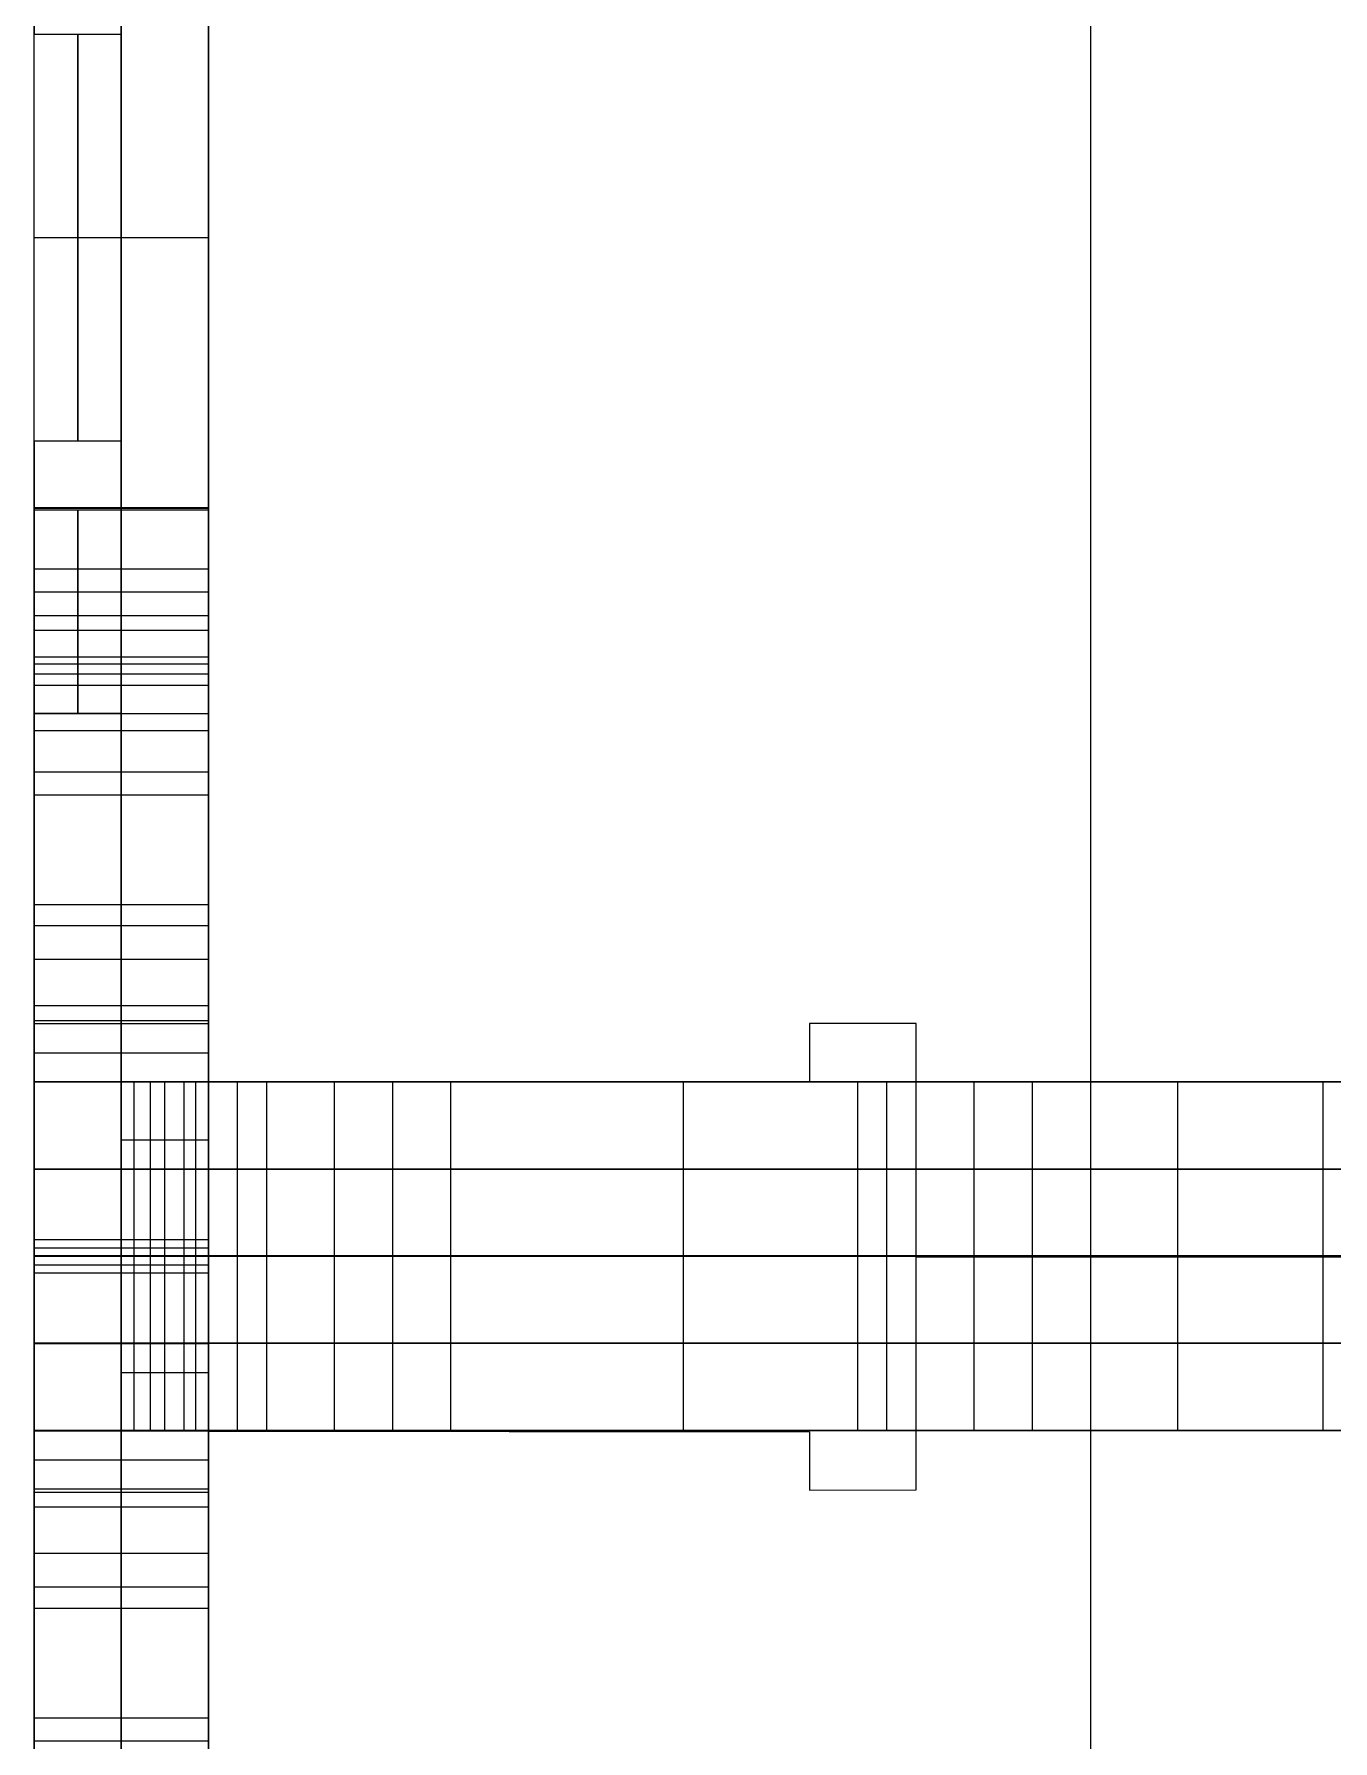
# Model space of a CAD drawing. Extents: x 6886 to 7154, y -44440 to -39703.
# Drawn here: x 6886.5 to 7020.5, y -41221.5 to -41045.4 of the extents above; entities that cross this region are included whole.
import ezdxf

# ---------------------------------------------------------------- set-up
doc = ezdxf.new("R2010")
doc.units = 0
doc.layers.add('ENDS', color=40, linetype='CONTINUOUS')

# ---------------------------------------------------------------- blocks, each defined once
blk = doc.blocks.new('SKYLARK200_END-S-1')
at = {"layer": 'ENDS'}
for p, q in [((-159, 3867.9, 264), (-159, 3267.99, 264)), ((-159, 3867.9, 282), (-159, 3267.99, 282)), ((-250, 3324, 141), (-250, 3812, 141)), ((-268, 3344.98, 141), (-268, 3791.02, 141)), ((-250, 3285.94, 282), (-250, 3421.49, 282)), ((-250, 3285.94, 264), (-250, 3421.49, 264)), ((-250, 3285.94, 273), (-250, 3421.49, 273)), ((-268, 3412.1, 226), (-268, 3394.1, 226)), ((-268, 3394.1, 56), (-268, 3412.1, 56)), ((-259, 3412.1, 226), (-259, 3334.1, 226)), ((-259, 3334.1, 56), (-259, 3412.1, 56)), ((-250, 3412.1, 226), (-250, 3334.1, 226)), ((-250, 3334.1, 56), (-250, 3412.1, 56)), ((-268, 3394.1, 56), (-259, 3394.1, 56)), ((-268, 3394.1, 226), (-259, 3394.1, 226)), ((-259, 3394.1, 56), (-259, 3352.1, 56)), ((-259, 3352.1, 226), (-259, 3394.1, 226)), ((-259, 3391.29, 66.5), (-259, 3354.91, 66.5)), ((-259, 3391.29, 215.5), (-259, 3354.91, 215.5)), ((-268, 3373.1, 77), (-259, 3373.1, 77)), ((-268, 3373.1, 205), (-259, 3373.1, 205)), ((-259, 3373.1, 226), (-250, 3373.1, 226)), ((-259, 3373.1, 56), (-259, 3373.1, 77)), ((-259, 3373.1, 56), (-250, 3373.1, 56)), ((-259, 3373.1, 226), (-259, 3373.1, 205)), ((-250, 3353.72, 282), (-250, 3353.72, 264)), ((-268, 3334.1, 56), (-268, 3352.1, 56)), ((-259, 3352.1, 56), (-268, 3352.1, 56)), ((-259, 3352.1, 226), (-268, 3352.1, 226)), ((-268, 3352.1, 226), (-268, 3334.1, 226)), ((-268, 3345.25, 282), (-250, 3345.25, 282)), ((-268, 3345.25, 282), (-268, 3332.6, 282)), ((-268, 3332.6, 0), (-268, 3345.25, 0)), ((-268, 3345.25, 0), (-250, 3345.25, 0)), ((-268, 3345.19, 281.13), (-250, 3345.19, 281.13)), ((-268, 3345.19, 0.87), (-250, 3345.19, 0.87)), ((-268, 3328.1, 232), (-268, 3345, 280.28)), ((-268, 3345, 280.28), (-250, 3345, 280.28)), ((-268, 3345, 1.72), (-250, 3345, 1.72)), ((-268, 3345, 1.72), (-268, 3328.1, 50)), ((-268, 3345, 141.9), (-259, 3345, 141.9)), ((-259, 3345.25, 282), (-259, 3332.6, 282)), ((-259, 3332.6, 0), (-259, 3345.25, 0)), ((-259, 3328.1, 232), (-259, 3345, 280.28)), ((-259, 3345, 1.72), (-259, 3328.1, 50)), ((-259, 3324, 141.9), (-259, 3345, 141.9)), ((-250, 3345.25, 282), (-250, 3332.6, 282)), ((-250, 3332.6, 0), (-250, 3345.25, 0)), ((-250, 3328.1, 232), (-250, 3345, 280.28)), ((-250, 3345, 1.72), (-250, 3328.1, 50)), ((-268, 3338.92, 282), (-250, 3338.92, 282)), ((-268, 3338.92, 0), (-250, 3338.92, 0)), ((-268, 3336.55, 256.14), (-250, 3336.55, 256.14)), ((-268, 3336.55, 25.86), (-250, 3336.55, 25.86)), ((-268, 3334.1, 226), (-250, 3334.1, 226)), ((-268, 3334.1, 56), (-250, 3334.1, 56)), ((-259, 3334.5, 160.09), (-259, 3334.5, 123.71)), ((-268, 3332.6, 282), (-250, 3332.6, 282)), ((-268, 3332.6, 0), (-250, 3332.6, 0)), ((-268, 3329.86, 227.76), (-250, 3329.86, 227.76)), ((-268, 3329.86, 54.24), (-250, 3329.86, 54.24)), ((-268, 3329.13, 283.1), (-250, 3329.13, 283.1)), ((-268, 3329.13, -1.1), (-250, 3329.13, -1.1)), ((-268, 3328.1, 232), (-250, 3328.1, 232)), ((-268, 3328.1, 50), (-250, 3328.1, 50)), ((-268, 3326.94, 286), (-250, 3326.94, 286)), ((-268, 3326.94, -4), (-250, 3326.94, -4)), ((-268, 3324, 180.9), (-250, 3324, 180.9)), ((-268, 3324, 180.9), (-268, 3324, 162.9)), ((-268, 3324, 102.9), (-250, 3324, 102.9)), ((-268, 3324, 162.9), (-259, 3324, 162.9)), ((-259, 3324, 120.9), (-268, 3324, 120.9)), ((-268, 3324, 120.9), (-268, 3324, 102.9)), ((-259, 3324, 120.9), (-259, 3324, 162.9)), ((-259, 3324, 180.9), (-259, 3324, 102.9)), ((-259, 3324, 141.9), (-250, 3324, 141.9)), ((-250, 3324, 180.9), (-250, 3324, 102.9)), ((-268, 3322.24, 185.14), (-250, 3322.24, 185.14)), ((-268, 3322.24, 98.66), (-250, 3322.24, 98.66)), ((-268, 3269.72, 170), (-268, 3318, 186.9)), ((-268, 3318, 186.9), (-250, 3318, 186.9)), ((-268, 3318, 96.9), (-250, 3318, 96.9)), ((-268, 3318, 96.9), (-268, 3269.72, 113.8)), ((-259, 3269.72, 170), (-259, 3318, 186.9)), ((-259, 3318, 96.9), (-259, 3269.72, 113.8)), ((-250, 3269.72, 170), (-250, 3318, 186.9)), ((-250, 3318, 96.9), (-250, 3269.72, 113.8)), ((-268, 3315.62, 294), (-250, 3315.62, 294)), ((-268, 3315.62, -12), (-250, 3315.62, -12)), ((-268, 3304.31, 286), (-250, 3304.31, 286)), ((-268, 3304.31, -4), (-250, 3304.31, -4)), ((-268, 3302.12, 283.1), (-250, 3302.12, 283.1)), ((-268, 3302.12, -1.1), (-250, 3302.12, -1.1)), ((-268, 3298.65, 282), (-250, 3298.65, 282)), ((-268, 3298.65, 282), (-268, 3286, 282)), ((-268, 3286, 0), (-268, 3298.65, 0)), ((-268, 3298.65, 0), (-250, 3298.65, 0)), ((-259, 3298.65, 282), (-259, 3286, 282)), ((-259, 3286, 0), (-259, 3298.65, 0)), ((-250, 3298.65, 282), (-250, 3286, 282)), ((-250, 3286, 0), (-250, 3298.65, 0)), ((-268, 3293.86, 178.45), (-250, 3293.86, 178.45)), ((-268, 3293.86, 105.35), (-250, 3293.86, 105.35)), ((-268, 3292.33, 282), (-250, 3292.33, 282)), ((-268, 3292.33, 0), (-250, 3292.33, 0)), ((-268, 3286, 270), (-268, 3292, 270)), ((-268, 3292, 270), (-250, 3292, 270)), ((-268, 3292, 270), (-268, 3292, 258)), ((-268, 3292, 258), (-250, 3292, 258)), ((-268, 3292, 258), (-268, 3286, 258)), ((-268, 3292, 233), (-250, 3292, 233)), ((-268, 3292, 233), (-268, 3292, 221)), ((-268, 3292, 221), (-250, 3292, 221)), ((-268, 3292, 221), (-268, 3286, 221)), ((-268, 3286, 62.8), (-268, 3292, 62.8)), ((-268, 3292, 62.8), (-250, 3292, 62.8)), ((-268, 3292, 62.8), (-268, 3292, 50.8)), ((-268, 3292, 50.8), (-250, 3292, 50.8)), ((-268, 3292, 50.8), (-268, 3286, 50.8)), ((-268, 3292, 25.8), (-250, 3292, 25.8)), ((-268, 3292, 25.8), (-268, 3292, 13.8)), ((-268, 3292, 13.8), (-250, 3292, 13.8)), ((-268, 3292, 13.8), (-268, 3286, 13.8)), ((-268, 3286, 25.8), (-268, 3292, 25.8)), ((-268, 3286, 233), (-268, 3292, 233)), ((-268, 3292, 264), (-250, 3292, 264)), ((-268, 3292, 227), (-250, 3292, 227)), ((-268, 3292, 56.8), (-250, 3292, 56.8)), ((-268, 3292, 19.8), (-250, 3292, 19.8)), ((-259, 3286, 270), (-259, 3292, 270)), ((-259, 3292, 270), (-259, 3292, 258)), ((-259, 3292, 233), (-259, 3292, 221)), ((-259, 3292, 221), (-259, 3286, 221)), ((-259, 3286, 62.8), (-259, 3292, 62.8)), ((-259, 3292, 62.8), (-259, 3292, 50.8)), ((-259, 3292, 25.8), (-259, 3292, 13.8)), ((-259, 3292, 13.8), (-259, 3286, 13.8)), ((-259, 3292, 50.8), (-259, 3268, 50.8)), ((-259, 3268, 25.8), (-259, 3292, 25.8)), ((-259, 3292, 258), (-259, 3268, 258)), ((-259, 3286, 233), (-259, 3292, 233)), ((-250, 3286, 270), (-250, 3292, 270)), ((-250, 3292, 270), (-250, 3292, 258)), ((-250, 3292, 258), (-250, 3268, 258)), ((-250, 3268, 233), (-250, 3292, 233)), ((-250, 3292, 233), (-250, 3292, 221)), ((-250, 3292, 221), (-250, 3286, 221)), ((-250, 3286, 62.8), (-250, 3292, 62.8)), ((-250, 3292, 62.8), (-250, 3292, 50.8)), ((-250, 3292, 50.8), (-250, 3268, 50.8)), ((-250, 3268, 25.8), (-250, 3292, 25.8)), ((-250, 3292, 25.8), (-250, 3292, 13.8)), ((-250, 3292, 13.8), (-250, 3286, 13.8)), ((-177, 3292, 282), (-188, 3292.01, 282)), ((-188, 3292.01, 282), (-188, 3292.01, 264)), ((-177, 3292, 264), (-188, 3292.01, 264)), ((-188, 3292.01, 282), (-188, 3286.01, 282)), ((-188, 3292.01, 264), (-188, 3286.01, 264)), ((-177, 3292, 273), (-188, 3292.01, 273)), ((-188, 3292.01, 273), (-188, 3286.01, 273)), ((-182.5, 3292, 282), (-182.5, 3292, 264)), ((-177, 3268, 282), (-177, 3292, 282)), ((-177, 3292, 282), (-177, 3292, 264)), ((-177, 3268, 264), (-177, 3292, 264)), ((-177, 3268, 273), (-177, 3292, 273)), ((-268, 3289, 270), (-250, 3289, 270)), ((-268, 3289, 221), (-250, 3289, 221)), ((-268, 3289, 62.8), (-250, 3289, 62.8)), ((-268, 3289, 13.8), (-250, 3289, 13.8)), ((-188, 3289.01, 282), (-188, 3289.01, 264)), ((-268, 3268, 0), (-268, 3286, 0)), ((-237, 3286, 0), (-268, 3286, 0)), ((-268, 3268, 62.9), (-268, 3286, 62.9)), ((-268, 3286, 0), (-268, 3286, 62.9)), ((-268, 3286, 62.9), (-244, 3286, 62.9)), ((-268, 3268, 219.1), (-268, 3286, 219.1)), ((-244, 3286, 219.1), (-268, 3286, 219.1)), ((-268, 3268, 282), (-268, 3286, 282)), ((-268, 3286, 219.1), (-268, 3286, 282)), ((-268, 3286, 282), (-237, 3286, 282)), ((-268, 3268, 31.45), (-268, 3286, 31.45)), ((-268, 3268, 250.55), (-268, 3286, 250.55)), ((-268, 3286, 282), (-250, 3286, 282)), ((-268, 3286, 282), (-268, 3286, 270)), ((-268, 3286, 270), (-250, 3286, 270)), ((-268, 3286, 221), (-250, 3286, 221)), ((-268, 3286, 221), (-268, 3286, 220)), ((-268, 3286, 220), (-250, 3286, 220)), ((-268, 3286, 220), (-268, 3268, 220)), ((-268, 3268, 63.8), (-268, 3286, 63.8)), ((-268, 3286, 63.8), (-250, 3286, 63.8)), ((-268, 3286, 63.8), (-268, 3286, 62.8)), ((-268, 3286, 62.8), (-250, 3286, 62.8)), ((-268, 3286, 13.8), (-250, 3286, 13.8)), ((-268, 3286, 13.8), (-268, 3286, 0)), ((-268, 3286, 0), (-250, 3286, 0)), ((-259, 3286, 50.8), (-268, 3286, 50.8)), ((-268, 3286, 25.8), (-259, 3286, 25.8)), ((-268, 3286, 25.8), (-268, 3286, 50.8)), ((-268, 3286, 233), (-268, 3286, 258)), ((-268, 3286, 233), (-259, 3286, 233)), ((-259, 3286, 258), (-268, 3286, 258)), ((-268, 3286, 276), (-250, 3286, 276)), ((-268, 3286, 220.5), (-250, 3286, 220.5)), ((-268, 3286, 63.3), (-250, 3286, 63.3)), ((-268, 3286, 6.9), (-250, 3286, 6.9)), ((-268, 3286, 38.3), (-259, 3286, 38.3)), ((-268, 3286, 245.5), (-259, 3286, 245.5)), ((-268, 3286, 233), (-250, 3286, 233)), ((-263.5, 3286, 25.8), (-263.5, 3286, 50.8)), ((-263.5, 3286, 233), (-263.5, 3286, 258)), ((-259, 3268, 257.1), (-259, 3286, 257.1)), ((-259, 3268, 232.1), (-259, 3286, 232.1)), ((-259, 3286, 257.1), (-259, 3286, 232.1)), ((-259, 3268, 49.9), (-259, 3286, 49.9)), ((-259, 3268, 24.9), (-259, 3286, 24.9)), ((-259, 3286, 49.9), (-259, 3286, 24.9)), ((-259, 3268, 244.6), (-259, 3286, 244.6)), ((-259, 3268, 37.4), (-259, 3286, 37.4)), ((-259, 3286, 50.8), (-259, 3286, 25.8)), ((-259, 3268, 50.8), (-259, 3286, 50.8)), ((-259, 3286, 25.8), (-259, 3268, 25.8)), ((-259, 3286, 258), (-259, 3286, 233)), ((-259, 3268, 258), (-259, 3286, 258)), ((-259, 3286, 233), (-259, 3268, 233)), ((-259, 3286, 282), (-259, 3286, 270)), ((-259, 3286, 221), (-259, 3286, 220)), ((-259, 3286, 220), (-259, 3268, 220)), ((-259, 3268, 63.8), (-259, 3286, 63.8)), ((-259, 3286, 63.8), (-259, 3286, 62.8)), ((-259, 3286, 13.8), (-259, 3286, 0)), ((-259, 3286, 38.3), (-259, 3268, 38.3)), ((-259, 3286, 25.8), (-250, 3286, 25.8)), ((-259, 3286, 245.5), (-259, 3268, 245.5)), ((-259, 3286, 258), (-250, 3286, 258)), ((-257.68, 3268, 260.28), (-257.68, 3286, 260.28)), ((-257.68, 3268, 228.92), (-257.68, 3286, 228.92)), ((-257.68, 3268, 53.08), (-257.68, 3286, 53.08)), ((-257.68, 3268, 21.72), (-257.68, 3286, 21.72)), ((-256, 3268, 219.1), (-256, 3286, 219.1)), ((-254.5, 3268, 261.6), (-254.5, 3286, 261.6)), ((-254.5, 3268, 227.6), (-254.5, 3286, 227.6)), ((-254.5, 3268, 54.4), (-254.5, 3286, 54.4)), ((-254.5, 3268, 20.4), (-254.5, 3286, 20.4)), ((-252.5, 3268, 0), (-252.5, 3286, 0)), ((-252.5, 3268, 282), (-252.5, 3286, 282)), ((-251.32, 3268, 260.28), (-251.32, 3286, 260.28)), ((-251.32, 3268, 228.92), (-251.32, 3286, 228.92)), ((-251.32, 3268, 53.08), (-251.32, 3286, 53.08)), ((-251.32, 3268, 21.72), (-251.32, 3286, 21.72)), ((-188, 3286.01, 282), (-250, 3285.94, 282)), ((-188, 3286.01, 264), (-250, 3285.94, 264)), ((-188, 3286.01, 273), (-250, 3285.94, 273)), ((-250, 3268, 74.9), (-250, 3286, 74.9)), ((-244, 3286, 74.9), (-250, 3286, 74.9)), ((-250, 3268, 207.1), (-250, 3286, 207.1)), ((-250, 3286, 74.9), (-250, 3286, 207.1)), ((-250, 3286, 207.1), (-244, 3286, 207.1)), ((-250, 3268, 257.1), (-250, 3286, 257.1)), ((-250, 3268, 232.1), (-250, 3286, 232.1)), ((-250, 3286, 232.1), (-250, 3286, 257.1)), ((-250, 3268, 49.9), (-250, 3286, 49.9)), ((-250, 3286, 24.9), (-250, 3286, 49.9)), ((-250, 3268, 24.9), (-250, 3286, 24.9)), ((-250, 3268, 62.9), (-250, 3286, 62.9)), ((-250, 3268, 141), (-250, 3286, 141)), ((-250, 3268, 244.6), (-250, 3286, 244.6)), ((-250, 3268, 37.4), (-250, 3286, 37.4)), ((-250, 3286, 141), (-50, 3286, 141)), ((-250, 3286, 282), (-250, 3286, 270)), ((-250, 3286, 221), (-250, 3286, 220)), ((-250, 3286, 220), (-250, 3268, 220)), ((-250, 3268, 63.8), (-250, 3286, 63.8)), ((-250, 3286, 63.8), (-250, 3286, 62.8)), ((-250, 3286, 13.8), (-250, 3286, 0)), ((-250, 3285.94, 282), (-250, 3285.94, 264)), ((-247, 3268, 74.9), (-247, 3286, 74.9)), ((-247, 3268, 207.1), (-247, 3286, 207.1)), ((-244, 3268, 62.9), (-244, 3286, 62.9)), ((-244, 3268, 74.9), (-244, 3286, 74.9)), ((-244, 3286, 62.9), (-244, 3286, 74.9)), ((-244, 3268, 207.1), (-244, 3286, 207.1)), ((-244, 3268, 219.1), (-244, 3286, 219.1)), ((-244, 3286, 207.1), (-244, 3286, 219.1)), ((-244, 3268, 68.9), (-244, 3286, 68.9)), ((-244, 3268, 213.1), (-244, 3286, 213.1)), ((-237, 3268, 6), (-237, 3286, 6)), ((-225, 3286, 6), (-237, 3286, 6)), ((-237, 3268, 0), (-237, 3286, 0)), ((-237, 3286, 6), (-237, 3286, 0)), ((-237, 3268, 282), (-237, 3286, 282)), ((-237, 3268, 276), (-237, 3286, 276)), ((-237, 3286, 282), (-237, 3286, 276)), ((-237, 3286, 276), (-225, 3286, 276)), ((-237, 3268, 3), (-237, 3286, 3)), ((-237, 3268, 279), (-237, 3286, 279)), ((-231, 3268, 6), (-231, 3286, 6)), ((-231, 3268, 276), (-231, 3286, 276)), ((-225, 3268, -18), (-225, 3286, -18)), ((-177, 3286, -18), (-225, 3286, -18)), ((-225, 3268, 6), (-225, 3286, 6)), ((-225, 3286, -18), (-225, 3286, 6)), ((-225, 3268, 276), (-225, 3286, 276)), ((-225, 3268, 300), (-225, 3286, 300)), ((-225, 3286, 276), (-225, 3286, 300)), ((-225, 3286, 300), (-177, 3286, 300)), ((-225, 3268, 0), (-225, 3286, 0)), ((-225, 3268, 282), (-225, 3286, 282)), ((-219, 3285.97, 282), (-219, 3285.97, 264)), ((-201, 3268, -18), (-201, 3286, -18)), ((-201, 3268, 300), (-201, 3286, 300)), ((-188, 3286.01, 282), (-188, 3286.01, 264)), ((-183, 3268, 140), (-183, 3286, 140)), ((-117, 3286, 140), (-183, 3286, 140)), ((-183, 3268, 128), (-183, 3286, 128)), ((-183, 3286, 140), (-183, 3286, 128)), ((-183, 3286, 128), (-177, 3286, 128)), ((-183, 3268, 134), (-183, 3286, 134)), ((-180, 3268, 128), (-180, 3286, 128)), ((-177, 3268, 128), (-177, 3286, 128)), ((-177, 3268, -18), (-177, 3286, -18)), ((-177, 3286, 128), (-177, 3286, -18)), ((-177, 3268, 300), (-177, 3286, 300)), ((-177, 3268, 258), (-177, 3286, 258)), ((-177, 3286, 300), (-177, 3286, 258)), ((-177, 3286, 258), (-165, 3286, 258)), ((-177, 3268, 140), (-177, 3286, 140)), ((-177, 3268, 55), (-177, 3286, 55)), ((-177, 3268, 264), (-177, 3286, 264)), ((-171, 3268, 258), (-171, 3286, 258)), ((-165, 3268, 258), (-165, 3286, 258)), ((-165, 3268, 264), (-165, 3286, 264)), ((-165, 3286, 258), (-165, 3286, 264)), ((-165, 3286, 264), (-135, 3286, 264)), ((-165, 3268, 261), (-165, 3286, 261)), ((-150, 3268, 264), (-150, 3286, 264)), ((-135, 3268, 264), (-135, 3286, 264)), ((-135, 3268, 258), (-135, 3286, 258)), ((-135, 3286, 264), (-135, 3286, 258)), ((-135, 3286, 258), (-123, 3286, 258)), ((-135, 3268, 261), (-135, 3286, 261)), ((-259, 3280, 50.8), (-250, 3280, 50.8)), ((-177, 3280, 282), (-177, 3280, 264)), ((-237, 3277, 0), (-268, 3277, 0)), ((-268, 3277, 0), (-268, 3277, 62.9)), ((-268, 3277, 62.9), (-244, 3277, 62.9)), ((-244, 3277, 219.1), (-268, 3277, 219.1)), ((-268, 3277, 219.1), (-268, 3277, 282)), ((-268, 3277, 282), (-237, 3277, 282)), ((-268, 3277, 220), (-250, 3277, 220)), ((-268, 3277, 63.8), (-250, 3277, 63.8)), ((-259, 3277, 257.1), (-259, 3277, 232.1)), ((-259, 3277, 49.9), (-259, 3277, 24.9)), ((-259, 3277, 25.8), (-259, 3277, 50.8)), ((-259, 3277, 233), (-259, 3277, 258)), ((-244, 3277, 74.9), (-250, 3277, 74.9)), ((-250, 3277, 74.9), (-250, 3277, 207.1)), ((-250, 3277, 207.1), (-244, 3277, 207.1)), ((-250, 3277, 232.1), (-250, 3277, 257.1)), ((-250, 3277, 24.9), (-250, 3277, 49.9)), ((-244, 3277, 62.9), (-244, 3277, 74.9)), ((-244, 3277, 207.1), (-244, 3277, 219.1)), ((-225, 3277, 6), (-237, 3277, 6)), ((-237, 3277, 6), (-237, 3277, 0)), ((-237, 3277, 282), (-237, 3277, 276)), ((-237, 3277, 276), (-225, 3277, 276)), ((-177, 3277, -18), (-225, 3277, -18)), ((-225, 3277, -18), (-225, 3277, 6)), ((-225, 3277, 276), (-225, 3277, 300)), ((-225, 3277, 300), (-177, 3277, 300)), ((-117, 3277, 140), (-183, 3277, 140)), ((-183, 3277, 140), (-183, 3277, 128)), ((-183, 3277, 128), (-177, 3277, 128)), ((-177, 3277, 128), (-177, 3277, -18)), ((-177, 3277, 300), (-177, 3277, 258)), ((-177, 3277, 258), (-165, 3277, 258)), ((-165, 3277, 258), (-165, 3277, 264)), ((-165, 3277, 264), (-135, 3277, 264)), ((-135, 3277, 264), (-135, 3277, 258)), ((-135, 3277, 258), (-123, 3277, 258)), ((-268, 3269.72, 170), (-250, 3269.72, 170)), ((-268, 3269.72, 113.8), (-250, 3269.72, 113.8)), ((-268, 3268.87, 169.81), (-250, 3268.87, 169.81)), ((-268, 3268.87, 113.99), (-250, 3268.87, 113.99)), ((-268, 3250.03, 0), (-268, 3268.03, 0)), ((-237, 3268.03, 0), (-268, 3268.03, 0)), ((-268, 3250.03, 62.9), (-268, 3268.03, 62.9)), ((-268, 3268.03, 0), (-268, 3268.03, 62.9)), ((-268, 3268.03, 62.9), (-244, 3268.03, 62.9)), ((-268, 3250.03, 219.1), (-268, 3268.03, 219.1)), ((-244, 3268.03, 219.1), (-268, 3268.03, 219.1)), ((-268, 3250.03, 282), (-268, 3268.03, 282)), ((-268, 3268.03, 219.1), (-268, 3268.03, 282)), ((-268, 3268.03, 282), (-237, 3268.03, 282)), ((-268, 3250.03, 31.45), (-268, 3268.03, 31.45)), ((-268, 3250.03, 250.55), (-268, 3268.03, 250.55)), ((-268, 3250, 220), (-268, 3268, 220)), ((-268, 3268, 220), (-250, 3268, 220)), ((-268, 3268, 220), (-268, 3268, 169.75)), ((-268, 3268, 169.75), (-250, 3268, 169.75)), ((-268, 3268, 114.05), (-250, 3268, 114.05)), ((-268, 3268, 114.05), (-268, 3268, 63.8)), ((-268, 3268, 63.8), (-250, 3268, 63.8)), ((-268, 3268, 63.8), (-268, 3250, 63.8)), ((-268, 3268, 170), (-250, 3268, 170)), ((-268, 3268, 113.8), (-250, 3268, 113.8)), ((-237, 3268, 0), (-268, 3268, 0)), ((-268, 3268, 0), (-268, 3268, 62.9)), ((-268, 3268, 62.9), (-244, 3268, 62.9)), ((-244, 3268, 219.1), (-268, 3268, 219.1)), ((-268, 3268, 219.1), (-268, 3268, 282)), ((-268, 3268, 282), (-237, 3268, 282)), ((-268, 3268, 220), (-250, 3268, 220)), ((-268, 3268, 220), (-268, 3268, 169.75)), ((-268, 3268, 169.75), (-250, 3268, 169.75)), ((-268, 3268, 114.05), (-250, 3268, 114.05)), ((-268, 3268, 114.05), (-268, 3268, 63.8)), ((-268, 3268, 63.8), (-250, 3268, 63.8)), ((-268, 3268, 170), (-250, 3268, 170)), ((-268, 3268, 113.8), (-250, 3268, 113.8)), ((-268, 3267.13, 169.81), (-250, 3267.13, 169.81)), ((-268, 3267.13, 113.99), (-250, 3267.13, 113.99)), ((-259, 3250.03, 257.1), (-259, 3268.03, 257.1)), ((-259, 3250.03, 232.1), (-259, 3268.03, 232.1)), ((-259, 3268.03, 257.1), (-259, 3268.03, 232.1)), ((-259, 3250.03, 49.9), (-259, 3268.03, 49.9)), ((-259, 3250.03, 24.9), (-259, 3268.03, 24.9)), ((-259, 3268.03, 49.9), (-259, 3268.03, 24.9)), ((-259, 3250.03, 244.6), (-259, 3268.03, 244.6)), ((-259, 3250.03, 37.4), (-259, 3268.03, 37.4)), ((-259, 3268, 25.8), (-259, 3268, 50.8)), ((-259, 3268, 50.8), (-259, 3250, 50.8)), ((-259, 3250, 25.8), (-259, 3268, 25.8)), ((-259, 3268, 50.8), (-250, 3268, 50.8)), ((-259, 3268, 25.8), (-250, 3268, 25.8)), ((-259, 3268, 258), (-259, 3250, 258)), ((-259, 3268, 233), (-259, 3268, 258)), ((-259, 3250, 233), (-259, 3268, 233)), ((-259, 3268, 258), (-250, 3268, 258)), ((-259, 3268, 233), (-250, 3268, 233)), ((-259, 3250, 220), (-259, 3268, 220)), ((-259, 3268, 220), (-259, 3268, 169.75)), ((-259, 3268, 114.05), (-259, 3268, 63.8)), ((-259, 3268, 63.8), (-259, 3250, 63.8)), ((-259, 3250, 38.3), (-259, 3268, 38.3)), ((-259, 3244, 50.8), (-259, 3268, 50.8)), ((-259, 3268, 50.8), (-259, 3268, 25.8)), ((-259, 3268, 38.3), (-250, 3268, 38.3)), ((-259, 3268, 25.8), (-259, 3244, 25.8)), ((-259, 3250, 245.5), (-259, 3268, 245.5)), ((-259, 3244, 258), (-259, 3268, 258)), ((-259, 3268, 245.5), (-250, 3268, 245.5)), ((-259, 3268, 257.1), (-259, 3268, 232.1)), ((-259, 3268, 49.9), (-259, 3268, 24.9)), ((-259, 3268, 25.8), (-259, 3268, 50.8)), ((-259, 3268, 50.8), (-250, 3268, 50.8)), ((-259, 3268, 25.8), (-250, 3268, 25.8)), ((-259, 3268, 233), (-259, 3268, 258)), ((-259, 3268, 258), (-250, 3268, 258)), ((-259, 3268, 233), (-250, 3268, 233)), ((-259, 3268, 220), (-259, 3268, 169.75)), ((-259, 3268, 114.05), (-259, 3268, 63.8)), ((-259, 3268, 50.8), (-259, 3268, 25.8)), ((-259, 3268, 38.3), (-250, 3268, 38.3)), ((-259, 3268, 245.5), (-250, 3268, 245.5)), ((-257.68, 3250.03, 260.28), (-257.68, 3268.03, 260.28)), ((-257.68, 3250.03, 228.92), (-257.68, 3268.03, 228.92)), ((-257.68, 3250.03, 53.08), (-257.68, 3268.03, 53.08)), ((-257.68, 3250.03, 21.72), (-257.68, 3268.03, 21.72)), ((-256, 3250.03, 219.1), (-256, 3268.03, 219.1)), ((-254.5, 3250.03, 261.6), (-254.5, 3268.03, 261.6)), ((-254.5, 3250.03, 227.6), (-254.5, 3268.03, 227.6)), ((-254.5, 3250.03, 54.4), (-254.5, 3268.03, 54.4)), ((-254.5, 3250.03, 20.4), (-254.5, 3268.03, 20.4)), ((-254.5, 3268, 258), (-254.5, 3268, 233)), ((-254.5, 3268, 258), (-254.5, 3268, 233)), ((-252.5, 3250.03, 0), (-252.5, 3268.03, 0)), ((-252.5, 3250.03, 282), (-252.5, 3268.03, 282)), ((-251.32, 3250.03, 260.28), (-251.32, 3268.03, 260.28)), ((-251.32, 3250.03, 228.92), (-251.32, 3268.03, 228.92)), ((-251.32, 3250.03, 53.08), (-251.32, 3268.03, 53.08)), ((-251.32, 3250.03, 21.72), (-251.32, 3268.03, 21.72)), ((-250, 3250.03, 74.9), (-250, 3268.03, 74.9)), ((-244, 3268.03, 74.9), (-250, 3268.03, 74.9)), ((-250, 3250.03, 207.1), (-250, 3268.03, 207.1)), ((-250, 3268.03, 74.9), (-250, 3268.03, 207.1)), ((-250, 3268.03, 207.1), (-244, 3268.03, 207.1)), ((-250, 3250.03, 257.1), (-250, 3268.03, 257.1)), ((-250, 3250.03, 232.1), (-250, 3268.03, 232.1)), ((-250, 3268.03, 232.1), (-250, 3268.03, 257.1)), ((-250, 3250.03, 49.9), (-250, 3268.03, 49.9)), ((-250, 3268.03, 24.9), (-250, 3268.03, 49.9)), ((-250, 3250.03, 24.9), (-250, 3268.03, 24.9)), ((-250, 3250.03, 62.9), (-250, 3268.03, 62.9)), ((-250, 3250.03, 141), (-250, 3268.03, 141)), ((-250, 3250.03, 244.6), (-250, 3268.03, 244.6)), ((-250, 3250.03, 37.4), (-250, 3268.03, 37.4)), ((-250, 3268.03, 141), (-50, 3268.03, 141)), ((-250, 3244, 258), (-250, 3268, 258)), ((-250, 3268, 258), (-250, 3268, 233)), ((-250, 3268, 233), (-250, 3244, 233)), ((-250, 3250, 220), (-250, 3268, 220)), ((-250, 3268, 220), (-250, 3268, 169.75)), ((-250, 3268, 114.05), (-250, 3268, 63.8)), ((-250, 3268, 63.8), (-250, 3250, 63.8)), ((-250, 3244, 50.8), (-250, 3268, 50.8)), ((-250, 3268, 50.8), (-250, 3268, 25.8)), ((-250, 3268, 25.8), (-250, 3244, 25.8)), ((-244, 3268, 74.9), (-250, 3268, 74.9)), ((-250, 3268, 74.9), (-250, 3268, 207.1)), ((-250, 3268, 207.1), (-244, 3268, 207.1)), ((-250, 3268, 232.1), (-250, 3268, 257.1)), ((-250, 3268, 24.9), (-250, 3268, 49.9)), ((-250, 3268, 141), (-50, 3268, 141)), ((-250, 3268, 258), (-250, 3268, 233)), ((-250, 3268, 220), (-250, 3268, 169.75)), ((-250, 3268, 114.05), (-250, 3268, 63.8)), ((-250, 3268, 50.8), (-250, 3268, 25.8)), ((-247, 3250.03, 74.9), (-247, 3268.03, 74.9)), ((-247, 3250.03, 207.1), (-247, 3268.03, 207.1)), ((-244, 3250.03, 62.9), (-244, 3268.03, 62.9)), ((-244, 3250.03, 74.9), (-244, 3268.03, 74.9)), ((-244, 3268.03, 62.9), (-244, 3268.03, 74.9)), ((-244, 3250.03, 207.1), (-244, 3268.03, 207.1)), ((-244, 3250.03, 219.1), (-244, 3268.03, 219.1)), ((-244, 3268.03, 207.1), (-244, 3268.03, 219.1)), ((-244, 3250.03, 68.9), (-244, 3268.03, 68.9)), ((-244, 3250.03, 213.1), (-244, 3268.03, 213.1)), ((-244, 3268, 62.9), (-244, 3268, 74.9)), ((-244, 3268, 207.1), (-244, 3268, 219.1)), ((-237, 3250.03, 6), (-237, 3268.03, 6)), ((-225, 3268.03, 6), (-237, 3268.03, 6)), ((-237, 3250.03, 0), (-237, 3268.03, 0)), ((-237, 3268.03, 6), (-237, 3268.03, 0)), ((-237, 3250.03, 282), (-237, 3268.03, 282)), ((-237, 3250.03, 276), (-237, 3268.03, 276)), ((-237, 3268.03, 282), (-237, 3268.03, 276)), ((-237, 3268.03, 276), (-225, 3268.03, 276)), ((-237, 3250.03, 3), (-237, 3268.03, 3)), ((-237, 3250.03, 279), (-237, 3268.03, 279)), ((-225, 3268, 6), (-237, 3268, 6)), ((-237, 3268, 6), (-237, 3268, 0)), ((-237, 3268, 282), (-237, 3268, 276)), ((-237, 3268, 276), (-225, 3268, 276)), ((-231, 3250.03, 6), (-231, 3268.03, 6)), ((-231, 3250.03, 276), (-231, 3268.03, 276)), ((-225, 3250.03, -18), (-225, 3268.03, -18)), ((-177, 3268.03, -18), (-225, 3268.03, -18)), ((-225, 3250.03, 6), (-225, 3268.03, 6)), ((-225, 3268.03, -18), (-225, 3268.03, 6)), ((-225, 3250.03, 276), (-225, 3268.03, 276)), ((-225, 3250.03, 300), (-225, 3268.03, 300)), ((-225, 3268.03, 276), (-225, 3268.03, 300)), ((-225, 3268.03, 300), (-177, 3268.03, 300)), ((-225, 3250.03, 0), (-225, 3268.03, 0)), ((-225, 3250.03, 282), (-225, 3268.03, 282)), ((-177, 3268, -18), (-225, 3268, -18)), ((-225, 3268, -18), (-225, 3268, 6)), ((-225, 3268, 276), (-225, 3268, 300)), ((-225, 3268, 300), (-177, 3268, 300)), ((-201, 3250.03, -18), (-201, 3268.03, -18)), ((-201, 3250.03, 300), (-201, 3268.03, 300)), ((-183, 3250.03, 140), (-183, 3268.03, 140)), ((-117, 3268.03, 140), (-183, 3268.03, 140)), ((-183, 3250.03, 128), (-183, 3268.03, 128)), ((-183, 3268.03, 140), (-183, 3268.03, 128)), ((-183, 3268.03, 128), (-177, 3268.03, 128)), ((-183, 3250.03, 134), (-183, 3268.03, 134)), ((-117, 3268, 140), (-183, 3268, 140)), ((-183, 3268, 140), (-183, 3268, 128)), ((-183, 3268, 128), (-177, 3268, 128)), ((-180, 3250.03, 128), (-180, 3268.03, 128)), ((-177, 3250.03, 128), (-177, 3268.03, 128)), ((-177, 3250.03, -18), (-177, 3268.03, -18)), ((-177, 3268.03, 128), (-177, 3268.03, -18)), ((-177, 3250.03, 300), (-177, 3268.03, 300)), ((-177, 3250.03, 258), (-177, 3268.03, 258)), ((-177, 3268.03, 300), (-177, 3268.03, 258)), ((-177, 3268.03, 258), (-165, 3268.03, 258)), ((-177, 3250.03, 140), (-177, 3268.03, 140)), ((-177, 3250.03, 55), (-177, 3268.03, 55)), ((-177, 3250.03, 264), (-177, 3268.03, 264)), ((-177, 3268, 128), (-177, 3268, -18)), ((-177, 3268, 300), (-177, 3268, 258)), ((-177, 3268, 258), (-165, 3268, 258)), ((-123, 3267.96, 282), (-177, 3268, 282)), ((-177, 3268, 282), (-177, 3268, 264)), ((-123, 3267.96, 264), (-177, 3268, 264)), ((-123, 3267.96, 273), (-177, 3268, 273)), ((-177, 3267.89, 282), (-123, 3267.93, 282)), ((-177, 3267.89, 264), (-123, 3267.93, 264)), ((-177, 3267.89, 273), (-123, 3267.93, 273)), ((-177, 3243.89, 282), (-177, 3267.89, 282)), ((-177, 3267.89, 282), (-177, 3267.89, 264)), ((-177, 3243.89, 264), (-177, 3267.89, 264)), ((-177, 3243.89, 273), (-177, 3267.89, 273)), ((-171, 3250.03, 258), (-171, 3268.03, 258)), ((-165, 3250.03, 258), (-165, 3268.03, 258)), ((-165, 3250.03, 264), (-165, 3268.03, 264)), ((-165, 3268.03, 258), (-165, 3268.03, 264)), ((-165, 3268.03, 264), (-135, 3268.03, 264)), ((-165, 3250.03, 261), (-165, 3268.03, 261)), ((-165, 3268, 258), (-165, 3268, 264)), ((-165, 3268, 264), (-135, 3268, 264)), ((-159, 3267.9, 264), (-159, 2667.99, 264)), ((-159, 3267.9, 282), (-159, 2667.99, 282)), ((-150, 3250.03, 264), (-150, 3268.03, 264)), ((-150, 3267.98, 282), (-150, 3267.98, 264)), ((-150, 3267.91, 282), (-150, 3267.91, 264)), ((-135, 3250.03, 264), (-135, 3268.03, 264)), ((-135, 3250.03, 258), (-135, 3268.03, 258)), ((-135, 3268.03, 264), (-135, 3268.03, 258)), ((-135, 3268.03, 258), (-123, 3268.03, 258)), ((-135, 3250.03, 261), (-135, 3268.03, 261)), ((-135, 3268, 264), (-135, 3268, 258)), ((-135, 3268, 258), (-123, 3268, 258)), ((-134, 3268.03, 140), (-134, 3268.03, 258)), ((-268, 3266.28, 170), (-250, 3266.28, 170)), ((-268, 3266.28, 170), (-268, 3218, 186.9)), ((-268, 3218, 96.9), (-268, 3266.28, 113.8)), ((-268, 3266.28, 113.8), (-250, 3266.28, 113.8)), ((-259, 3266.28, 170), (-259, 3218, 186.9)), ((-259, 3218, 96.9), (-259, 3266.28, 113.8)), ((-250, 3266.28, 170), (-250, 3218, 186.9)), ((-250, 3218, 96.9), (-250, 3266.28, 113.8)), ((-237, 3259.03, 0), (-268, 3259.03, 0)), ((-268, 3259.03, 0), (-268, 3259.03, 62.9)), ((-268, 3259.03, 62.9), (-244, 3259.03, 62.9)), ((-244, 3259.03, 219.1), (-268, 3259.03, 219.1)), ((-268, 3259.03, 219.1), (-268, 3259.03, 282)), ((-268, 3259.03, 282), (-237, 3259.03, 282)), ((-268, 3259, 220), (-250, 3259, 220)), ((-268, 3259, 63.8), (-250, 3259, 63.8)), ((-259, 3259.03, 257.1), (-259, 3259.03, 232.1)), ((-259, 3259.03, 49.9), (-259, 3259.03, 24.9)), ((-259, 3259, 25.8), (-259, 3259, 50.8)), ((-259, 3259, 233), (-259, 3259, 258)), ((-244, 3259.03, 74.9), (-250, 3259.03, 74.9)), ((-250, 3259.03, 74.9), (-250, 3259.03, 207.1)), ((-250, 3259.03, 207.1), (-244, 3259.03, 207.1)), ((-250, 3259.03, 232.1), (-250, 3259.03, 257.1)), ((-250, 3259.03, 24.9), (-250, 3259.03, 49.9)), ((-244, 3259.03, 62.9), (-244, 3259.03, 74.9)), ((-244, 3259.03, 207.1), (-244, 3259.03, 219.1)), ((-225, 3259.03, 6), (-237, 3259.03, 6)), ((-237, 3259.03, 6), (-237, 3259.03, 0)), ((-237, 3259.03, 282), (-237, 3259.03, 276)), ((-237, 3259.03, 276), (-225, 3259.03, 276)), ((-177, 3259.03, -18), (-225, 3259.03, -18)), ((-225, 3259.03, -18), (-225, 3259.03, 6)), ((-225, 3259.03, 276), (-225, 3259.03, 300)), ((-225, 3259.03, 300), (-177, 3259.03, 300)), ((-117, 3259.03, 140), (-183, 3259.03, 140)), ((-183, 3259.03, 140), (-183, 3259.03, 128)), ((-183, 3259.03, 128), (-177, 3259.03, 128)), ((-177, 3259.03, 128), (-177, 3259.03, -18)), ((-177, 3259.03, 300), (-177, 3259.03, 258)), ((-177, 3259.03, 258), (-165, 3259.03, 258)), ((-165, 3259.03, 258), (-165, 3259.03, 264)), ((-165, 3259.03, 264), (-135, 3259.03, 264)), ((-135, 3259.03, 264), (-135, 3259.03, 258)), ((-135, 3259.03, 258), (-123, 3259.03, 258)), ((-259, 3256, 50.8), (-250, 3256, 50.8)), ((-177, 3255.89, 282), (-177, 3255.89, 264)), ((-237, 3250.03, 0), (-268, 3250.03, 0)), ((-268, 3250.03, 0), (-268, 3250.03, 62.9)), ((-268, 3250.03, 62.9), (-244, 3250.03, 62.9)), ((-244, 3250.03, 219.1), (-268, 3250.03, 219.1)), ((-268, 3250.03, 219.1), (-268, 3250.03, 282)), ((-268, 3250.03, 282), (-237, 3250.03, 282)), ((-268, 3237.35, 282), (-268, 3250, 282)), ((-268, 3250, 282), (-250, 3250, 282)), ((-268, 3250, 282), (-268, 3250, 270)), ((-268, 3250, 270), (-250, 3250, 270)), ((-268, 3250, 270), (-268, 3244, 270)), ((-268, 3244, 258), (-268, 3250, 258)), ((-268, 3244, 221), (-268, 3250, 221)), ((-268, 3250, 221), (-250, 3250, 221)), ((-268, 3250, 221), (-268, 3250, 220)), ((-268, 3250, 220), (-250, 3250, 220)), ((-268, 3250, 63.8), (-250, 3250, 63.8)), ((-268, 3250, 63.8), (-268, 3250, 62.8)), ((-268, 3250, 62.8), (-250, 3250, 62.8)), ((-268, 3250, 62.8), (-268, 3244, 62.8)), ((-268, 3244, 50.8), (-268, 3250, 50.8)), ((-268, 3244, 13.8), (-268, 3250, 13.8)), ((-268, 3250, 13.8), (-250, 3250, 13.8)), ((-268, 3250, 13.8), (-268, 3250, 0)), ((-268, 3250, 0), (-250, 3250, 0)), ((-268, 3250, 0), (-268, 3237.35, 0)), ((-259, 3250, 50.8), (-268, 3250, 50.8)), ((-268, 3250, 25.8), (-259, 3250, 25.8)), ((-268, 3250, 25.8), (-268, 3250, 50.8)), ((-268, 3250, 25.8), (-268, 3244, 25.8)), ((-268, 3250, 233), (-268, 3250, 258)), ((-268, 3250, 233), (-259, 3250, 233)), ((-259, 3250, 258), (-268, 3250, 258)), ((-268, 3250, 233), (-268, 3244, 233)), ((-268, 3250, 276), (-250, 3250, 276)), ((-268, 3250, 220.5), (-250, 3250, 220.5)), ((-268, 3250, 63.3), (-250, 3250, 63.3)), ((-268, 3250, 6.9), (-250, 3250, 6.9)), ((-268, 3250, 38.3), (-259, 3250, 38.3)), ((-268, 3250, 245.5), (-259, 3250, 245.5)), ((-268, 3250, 233), (-250, 3250, 233)), ((-263.5, 3250, 25.8), (-263.5, 3250, 50.8)), ((-263.5, 3250, 233), (-263.5, 3250, 258)), ((-259, 3250.03, 257.1), (-259, 3250.03, 232.1)), ((-259, 3250.03, 49.9), (-259, 3250.03, 24.9)), ((-259, 3250, 50.8), (-259, 3250, 25.8)), ((-259, 3250, 258), (-259, 3250, 233)), ((-259, 3237.35, 282), (-259, 3250, 282)), ((-259, 3250, 282), (-259, 3250, 270)), ((-259, 3250, 270), (-259, 3244, 270)), ((-259, 3244, 221), (-259, 3250, 221)), ((-259, 3250, 221), (-259, 3250, 220)), ((-259, 3250, 63.8), (-259, 3250, 62.8)), ((-259, 3250, 62.8), (-259, 3244, 62.8)), ((-259, 3244, 13.8), (-259, 3250, 13.8)), ((-259, 3250, 13.8), (-259, 3250, 0)), ((-259, 3250, 0), (-259, 3237.35, 0)), ((-259, 3250, 25.8), (-250, 3250, 25.8)), ((-259, 3250, 258), (-250, 3250, 258)), ((-259, 3250, 233), (-259, 3244, 233)), ((-244, 3250.03, 74.9), (-250, 3250.03, 74.9)), ((-250, 3250.03, 74.9), (-250, 3250.03, 207.1)), ((-250, 3250.03, 207.1), (-244, 3250.03, 207.1)), ((-250, 3250.03, 232.1), (-250, 3250.03, 257.1)), ((-250, 3250.03, 24.9), (-250, 3250.03, 49.9)), ((-250, 3250.03, 141), (-50, 3250.03, 141)), ((-250, 3237.35, 282), (-250, 3250, 282)), ((-250, 3250, 282), (-250, 3250, 270)), ((-250, 3250, 270), (-250, 3244, 270)), ((-250, 3244, 221), (-250, 3250, 221)), ((-250, 3250, 221), (-250, 3250, 220)), ((-250, 3250, 63.8), (-250, 3250, 62.8)), ((-250, 3250, 62.8), (-250, 3244, 62.8)), ((-250, 3244, 13.8), (-250, 3250, 13.8)), ((-250, 3250, 13.8), (-250, 3250, 0)), ((-250, 3250, 0), (-250, 3237.35, 0)), ((-250, 3114.39, 282), (-250, 3249.94, 282)), ((-250, 3249.94, 282), (-250, 3249.94, 264)), ((-250, 3114.39, 264), (-250, 3249.94, 264)), ((-250, 3249.94, 282), (-188, 3249.88, 282)), ((-250, 3249.94, 264), (-188, 3249.88, 264)), ((-250, 3114.39, 273), (-250, 3249.94, 273)), ((-250, 3249.94, 273), (-188, 3249.88, 273)), ((-244, 3250.03, 62.9), (-244, 3250.03, 74.9)), ((-244, 3250.03, 207.1), (-244, 3250.03, 219.1)), ((-225, 3250.03, 6), (-237, 3250.03, 6)), ((-237, 3250.03, 6), (-237, 3250.03, 0)), ((-237, 3250.03, 282), (-237, 3250.03, 276)), ((-237, 3250.03, 276), (-225, 3250.03, 276)), ((-177, 3250.03, -18), (-225, 3250.03, -18)), ((-225, 3250.03, -18), (-225, 3250.03, 6)), ((-225, 3250.03, 276), (-225, 3250.03, 300)), ((-225, 3250.03, 300), (-177, 3250.03, 300)), ((-219, 3249.91, 282), (-219, 3249.91, 264)), ((-188, 3249.88, 282), (-188, 3249.88, 264)), ((-188, 3249.88, 282), (-188, 3243.88, 282)), ((-188, 3249.88, 264), (-188, 3243.88, 264)), ((-188, 3249.88, 273), (-188, 3243.88, 273)), ((-117, 3250.03, 140), (-183, 3250.03, 140)), ((-183, 3250.03, 140), (-183, 3250.03, 128)), ((-183, 3250.03, 128), (-177, 3250.03, 128)), ((-177, 3250.03, 128), (-177, 3250.03, -18)), ((-177, 3250.03, 300), (-177, 3250.03, 258)), ((-177, 3250.03, 258), (-165, 3250.03, 258)), ((-165, 3250.03, 258), (-165, 3250.03, 264)), ((-165, 3250.03, 264), (-135, 3250.03, 264)), ((-135, 3250.03, 264), (-135, 3250.03, 258)), ((-135, 3250.03, 258), (-123, 3250.03, 258)), ((-268, 3247, 270), (-250, 3247, 270)), ((-268, 3247, 221), (-250, 3247, 221)), ((-268, 3247, 62.8), (-250, 3247, 62.8)), ((-268, 3247, 13.8), (-250, 3247, 13.8)), ((-188, 3246.88, 282), (-188, 3246.88, 264)), ((-268, 3244, 270), (-250, 3244, 270)), ((-268, 3244, 270), (-268, 3244, 258)), ((-268, 3244, 258), (-250, 3244, 258)), ((-268, 3244, 233), (-250, 3244, 233)), ((-268, 3244, 233), (-268, 3244, 221)), ((-268, 3244, 221), (-250, 3244, 221)), ((-268, 3244, 62.8), (-250, 3244, 62.8)), ((-268, 3244, 62.8), (-268, 3244, 50.8)), ((-268, 3244, 50.8), (-250, 3244, 50.8)), ((-268, 3244, 25.8), (-250, 3244, 25.8)), ((-268, 3244, 25.8), (-268, 3244, 13.8)), ((-268, 3244, 13.8), (-250, 3244, 13.8)), ((-268, 3244, 264), (-250, 3244, 264)), ((-268, 3244, 227), (-250, 3244, 227)), ((-268, 3244, 56.8), (-250, 3244, 56.8)), ((-268, 3244, 19.8), (-250, 3244, 19.8)), ((-259, 3244, 270), (-259, 3244, 258)), ((-259, 3244, 233), (-259, 3244, 221)), ((-259, 3244, 62.8), (-259, 3244, 50.8)), ((-259, 3244, 25.8), (-259, 3244, 13.8)), ((-250, 3244, 270), (-250, 3244, 258)), ((-250, 3244, 233), (-250, 3244, 221)), ((-250, 3244, 62.8), (-250, 3244, 50.8)), ((-250, 3244, 25.8), (-250, 3244, 13.8)), ((-188, 3243.88, 282), (-177, 3243.89, 282)), ((-188, 3243.88, 264), (-177, 3243.89, 264)), ((-188, 3243.88, 273), (-177, 3243.89, 273)), ((-188, 3243.88, 282), (-188, 3243.88, 264)), ((-182.5, 3243.88, 282), (-182.5, 3243.88, 264)), ((-177, 3243.89, 282), (-177, 3243.89, 264)), ((-268, 3243.67, 282), (-250, 3243.67, 282)), ((-268, 3243.67, 0), (-250, 3243.67, 0)), ((-268, 3242.14, 178.45), (-250, 3242.14, 178.45)), ((-268, 3242.14, 105.35), (-250, 3242.14, 105.35)), ((-268, 3237.35, 282), (-250, 3237.35, 282)), ((-268, 3237.35, 0), (-250, 3237.35, 0)), ((-268, 3233.88, 283.1), (-250, 3233.88, 283.1)), ((-268, 3233.88, -1.1), (-250, 3233.88, -1.1)), ((-268, 3231.69, 286), (-250, 3231.69, 286)), ((-268, 3231.69, -4), (-250, 3231.69, -4)), ((-268, 3220.37, 294), (-250, 3220.37, 294)), ((-268, 3220.37, -12), (-250, 3220.37, -12)), ((-268, 3218, 96.9), (-250, 3218, 96.9))]:
    blk.add_line(p, q, dxfattribs=at)
at = {"layer": 'ENDS', "extrusion": (-1, 0, 0)}
for centre, radius, start, end in [((-3373.1, 56, 268), 21, 360, 180), ((-3373.1, 56, 259), 21, 0, 180), ((-3373.1, 226, 259), 21, 180, 0), ((-3324, 141.9, 259), 21, 90, 270), ((-3334.1, 232, 268), 6, 270, 0), ((-3334.1, 50, 268), 6, 360, 90), ((-3334.1, 232, 259), 6, 270, 0), ((-3334.1, 50, 259), 6, 360, 90), ((-3334.1, 232, 250), 6, 270, 0), ((-3334.1, 50, 250), 6, 360, 90), ((-3332.6, 288, 268), 6, 270, 340.5288), ((-3332.6, -6, 268), 6, 19.4712, 90), ((-3332.6, 288, 259), 6, 270, 340.5288), ((-3332.6, -6, 259), 6, 19.4712, 90), ((-3332.6, 288, 250), 6, 270, 340.5288), ((-3332.6, -6, 250), 6, 19.4712, 90), ((-3318, 180.9, 268), 6, 90, 180), ((-3318, 102.9, 268), 6, 180, 270), ((-3318, 180.9, 259), 6, 90, 180), ((-3318, 102.9, 259), 6, 180, 270), ((-3318, 180.9, 250), 6, 90, 180), ((-3318, 102.9, 250), 6, 180, 270), ((-3298.65, 288, 268), 6, 199.4712, 270), ((-3298.65, -6, 268), 6, 90, 160.5288), ((-3298.65, 288, 259), 6, 199.4712, 270), ((-3298.65, -6, 259), 6, 90, 160.5288), ((-3298.65, 288, 250), 6, 199.4712, 270), ((-3298.65, -6, 250), 6, 90, 160.5288), ((-3268, 175.75, 268), 6, 270, 286.6229), ((-3268, 108.05, 268), 6, 73.3771, 90), ((-3268, 175.75, 259), 6, 270, 286.6229), ((-3268, 108.05, 259), 6, 73.3771, 90), ((-3268, 175.75, 250), 6, 270, 286.6229), ((-3268, 108.05, 250), 6, 73.3771, 90), ((-3220.37, 282, 268), 12, 19.4712, 160.5288), ((-3220.37, 0, 268), 12, 199.4712, 340.5288), ((-3220.37, 282, 259), 12, 19.4712, 160.5288), ((-3220.37, 0, 259), 12, 199.4712, 340.5288), ((-3220.37, 282, 250), 12, 19.4712, 160.5288), ((-3220.37, 0, 250), 12, 199.4712, 340.5288)]:
    blk.add_arc(centre, radius, start, end, dxfattribs=at)
at = {"layer": 'ENDS', "extrusion": (1, 0, 0)}
for centre, radius, start, end in [((3373.1, 226, -268), 21, 180, 0), ((3373.1, 56, -263.5), 21, 0, 180), ((3373.1, 226, -263.5), 21, 180, 0), ((3339.25, 282, -268), 6, 343.3771, 0), ((3339.25, 0, -268), 6, 0, 16.6229), ((3324, 141.9, -268), 21, 270, 90), ((3324, 141.9, -263.5), 21, 270, 90), ((3339.25, 282, -259), 6, 343.3771, 0), ((3339.25, 0, -259), 6, 0, 16.6229), ((3339.25, 282, -250), 6, 343.3771, 0), ((3339.25, 0, -250), 6, 0, 16.6229), ((3315.62, 282, -268), 12, 19.4712, 160.5288), ((3315.62, 0, -268), 12, 199.4712, 340.5288), ((3315.62, 282, -259), 12, 19.4712, 160.5288), ((3315.62, 0, -259), 12, 199.4712, 340.5288), ((3315.62, 282, -250), 12, 19.4712, 160.5288), ((3315.62, 0, -250), 12, 199.4712, 340.5288), ((3268, 175.75, -268), 6, 270, 286.6229), ((3268, 108.05, -268), 6, 73.3771, 90), ((3268, 175.75, -259), 6, 270, 286.6229), ((3268, 108.05, -259), 6, 73.3771, 90), ((3268, 175.75, -250), 6, 270, 286.6229), ((3268, 108.05, -250), 6, 73.3771, 90), ((3237.35, 288, -268), 6, 199.4712, 270), ((3237.35, -6, -268), 6, 90, 160.5288), ((3237.35, 288, -259), 6, 199.4712, 270), ((3237.35, -6, -259), 6, 90, 160.5288), ((3237.35, 288, -250), 6, 199.4712, 270), ((3237.35, -6, -250), 6, 90, 160.5288), ((3218, 102.9, -268), 6, 180, 270), ((3218, 102.9, -259), 6, 180, 270), ((3218, 102.9, -250), 6, 180, 270)]:
    blk.add_arc(centre, radius, start, end, dxfattribs=at)
at = {"layer": 'ENDS', "extrusion": (0, -1, 0)}
for centre, start, end in [((-254.5, 257.1, -3286), 359.9999, 180), ((-254.5, 232.1, -3286), 179.9999, 0.0001), ((-254.5, 49.9, -3286), 359.9999, 180.0001), ((-254.5, 24.9, -3286), 180, 0.0001), ((-254.5, 257.1, -3277), 359.9999, 180), ((-254.5, 232.1, -3277), 179.9999, 0.0001), ((-254.5, 49.9, -3277), 359.9999, 180.0001), ((-254.5, 24.9, -3277), 180, 0.0001), ((-254.5, 257.1, -3268.03), 359.9999, 180), ((-254.5, 232.1, -3268.03), 179.9999, 0.0001), ((-254.5, 49.9, -3268.03), 359.9999, 180.0001), ((-254.5, 24.9, -3268.03), 180, 0.0001), ((-254.5, 257.1, -3268), 359.9999, 180), ((-254.5, 232.1, -3268), 179.9999, 0.0001), ((-254.5, 49.9, -3268), 359.9999, 180.0001), ((-254.5, 24.9, -3268), 180, 0.0001), ((-254.5, 257.1, -3259.03), 359.9999, 180), ((-254.5, 232.1, -3259.03), 179.9999, 0.0001), ((-254.5, 49.9, -3259.03), 359.9999, 180.0001), ((-254.5, 24.9, -3259.03), 180, 0.0001), ((-254.5, 257.1, -3250.03), 359.9999, 180), ((-254.5, 232.1, -3250.03), 179.9999, 0.0001), ((-254.5, 49.9, -3250.03), 359.9999, 180.0001), ((-254.5, 24.9, -3250.03), 180, 0.0001)]:
    blk.add_arc(centre, 4.5, start, end, dxfattribs=at)

msp = doc.modelspace()

# ---------------------------------------------------------------- block references
at = {"layer": 'ENDS'}
msp.add_blockref('SKYLARK200_END-S-1', (7154.49, -44439.53, 18), dxfattribs=at)

doc.saveas('drawing.dxf')
